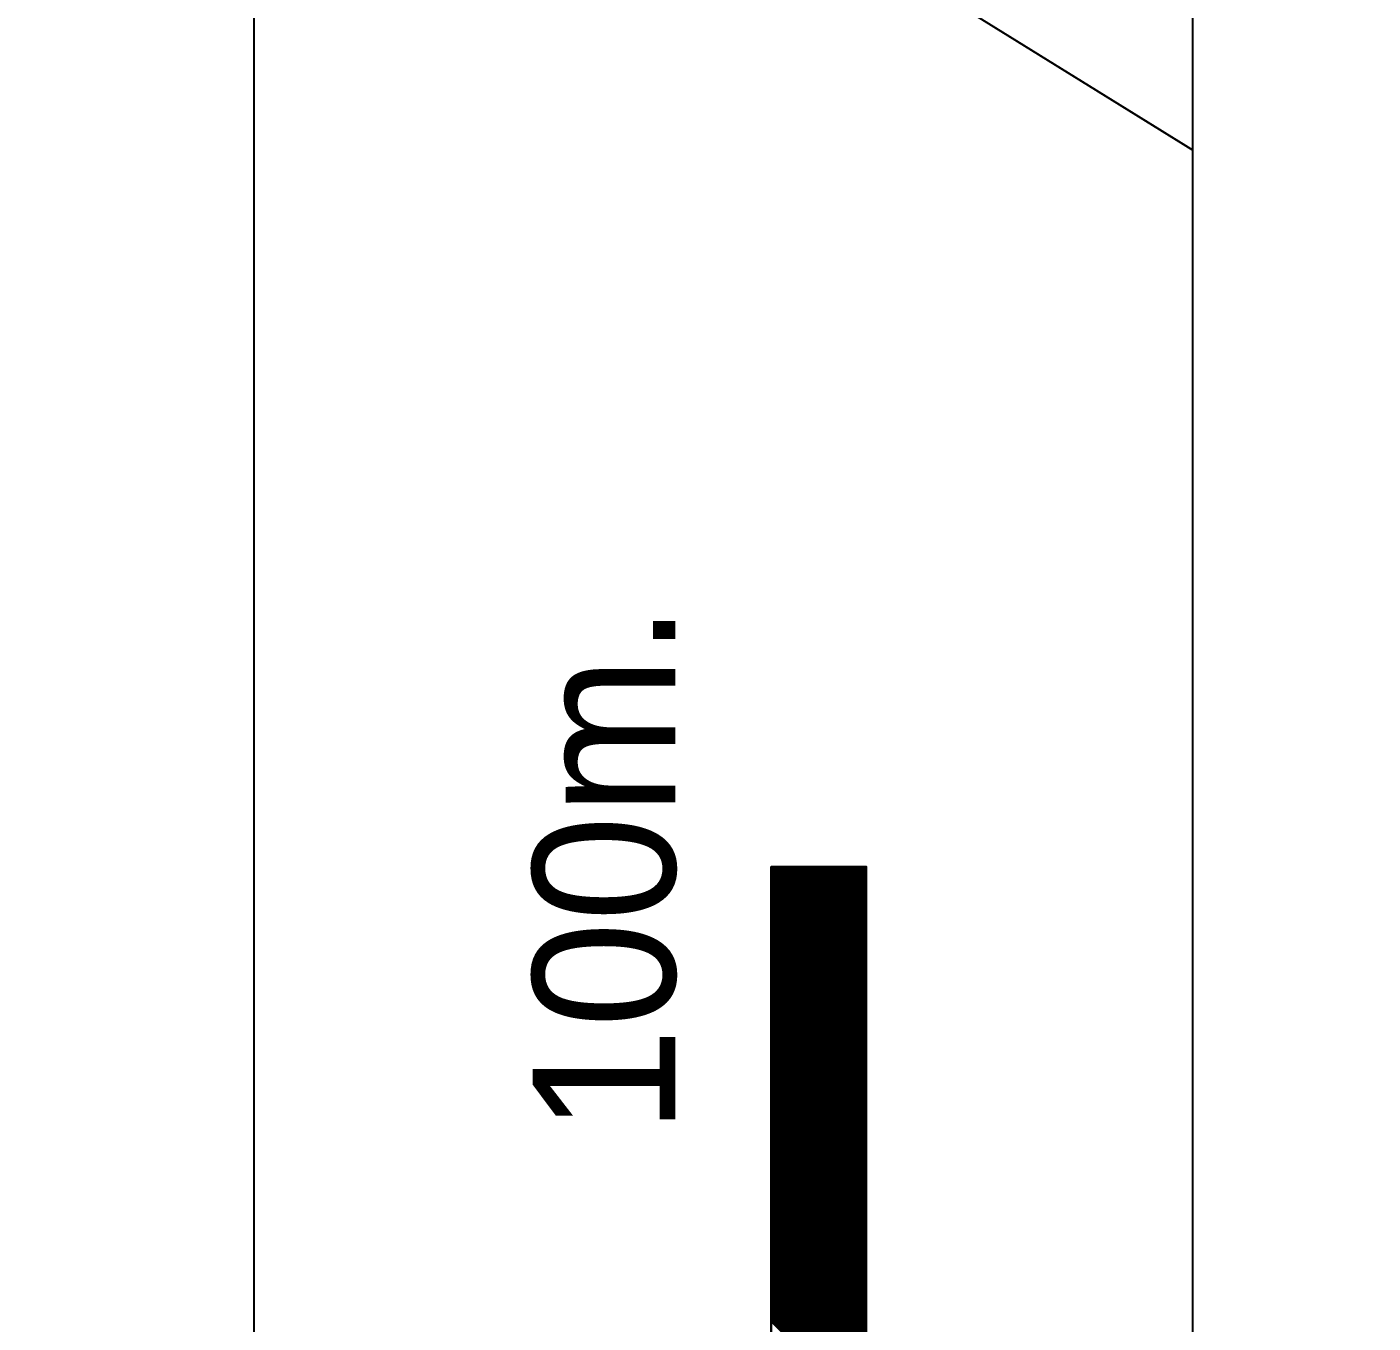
# Model space of a CAD drawing. Extents: x 731154 to 731744, y 4379381 to 4380408.
# Drawn here: x 731385.85 to 731399.99, y 4380376.21 to 4380389.84 of the extents above; entities that cross this region are included whole.
import ezdxf
from ezdxf.enums import TextEntityAlignment as Align

# ---------------------------------------------------------------- set-up
doc = ezdxf.new("R2010")
doc.units = 0
doc.layers.get('0').update_dxf_attribs({"linetype": 'CONTINUOUS'})

msp = doc.modelspace()

# ---------------------------------------------------------------- linework, layer by layer
at = {"color": 0, "linetype": 'CONTINUOUS'}
for p, q in [((731393.67, 4380281.01), (731393.67, 4380381.01)), ((731394.67, 4380380.01), (731393.67, 4380381.01)), ((731393.67, 4380281.01), (731393.67, 4380381.01)), ((731394.67, 4380380.01), (731393.67, 4380381.01)), ((731394.67, 4380379.99), (731393.67, 4380380.99)), ((731394.67, 4380379.99), (731393.67, 4380380.99)), ((731394.67, 4380380.02), (731393.68, 4380381.01)), ((731394.67, 4380380.02), (731393.68, 4380381.01)), ((731394.67, 4380380.03), (731393.69, 4380381.01)), ((731394.67, 4380380.03), (731393.69, 4380381.01)), ((731394.67, 4380380.05), (731393.71, 4380381.01)), ((731394.67, 4380380.05), (731393.71, 4380381.01)), ((731394.67, 4380380.06), (731393.72, 4380381.01)), ((731394.67, 4380380.06), (731393.72, 4380381.01)), ((731394.67, 4380380.08), (731393.74, 4380381.01)), ((731394.67, 4380380.08), (731393.74, 4380381.01)), ((731394.67, 4380380.09), (731393.75, 4380381.01)), ((731394.67, 4380380.09), (731393.75, 4380381.01)), ((731394.67, 4380380.1), (731393.76, 4380381.01)), ((731394.67, 4380380.1), (731393.76, 4380381.01)), ((731394.67, 4380380.12), (731393.78, 4380381.01)), ((731394.67, 4380380.12), (731393.78, 4380381.01)), ((731394.67, 4380380.13), (731393.79, 4380381.01)), ((731394.67, 4380380.13), (731393.79, 4380381.01)), ((731394.67, 4380380.15), (731393.81, 4380381.01)), ((731394.67, 4380380.15), (731393.81, 4380381.01)), ((731394.67, 4380380.16), (731393.82, 4380381.01)), ((731394.67, 4380380.16), (731393.82, 4380381.01)), ((731394.67, 4380380.17), (731393.83, 4380381.01)), ((731394.67, 4380380.17), (731393.83, 4380381.01)), ((731394.67, 4380380.19), (731393.85, 4380381.01)), ((731394.67, 4380380.19), (731393.85, 4380381.01)), ((731394.67, 4380380.2), (731393.86, 4380381.01)), ((731394.67, 4380380.2), (731393.86, 4380381.01)), ((731394.67, 4380380.22), (731393.88, 4380381.01)), ((731394.67, 4380380.22), (731393.88, 4380381.01)), ((731394.67, 4380380.23), (731393.89, 4380381.01)), ((731394.67, 4380380.23), (731393.89, 4380381.01)), ((731394.67, 4380380.25), (731393.91, 4380381.01)), ((731394.67, 4380380.25), (731393.91, 4380381.01)), ((731394.67, 4380380.26), (731393.92, 4380381.01)), ((731394.67, 4380380.26), (731393.92, 4380381.01)), ((731394.67, 4380380.27), (731393.93, 4380381.01)), ((731394.67, 4380380.27), (731393.93, 4380381.01)), ((731394.67, 4380380.29), (731393.95, 4380381.01)), ((731394.67, 4380380.29), (731393.95, 4380381.01)), ((731394.67, 4380380.3), (731393.96, 4380381.01)), ((731394.67, 4380380.3), (731393.96, 4380381.01)), ((731394.67, 4380380.32), (731393.98, 4380381.01)), ((731394.67, 4380380.32), (731393.98, 4380381.01)), ((731394.67, 4380380.33), (731393.99, 4380381.01)), ((731394.67, 4380380.33), (731393.99, 4380381.01)), ((731394.67, 4380380.34), (731394, 4380381.01)), ((731394.67, 4380380.34), (731394, 4380381.01)), ((731394.67, 4380380.36), (731394.02, 4380381.01)), ((731394.67, 4380380.36), (731394.02, 4380381.01)), ((731394.67, 4380380.37), (731394.03, 4380381.01)), ((731394.67, 4380380.37), (731394.03, 4380381.01)), ((731394.67, 4380380.39), (731394.05, 4380381.01)), ((731394.67, 4380380.39), (731394.05, 4380381.01)), ((731394.67, 4380380.4), (731394.06, 4380381.01)), ((731394.67, 4380380.4), (731394.06, 4380381.01)), ((731394.67, 4380380.42), (731394.08, 4380381.01)), ((731394.67, 4380380.42), (731394.08, 4380381.01)), ((731394.67, 4380380.43), (731394.09, 4380381.01)), ((731394.67, 4380380.43), (731394.09, 4380381.01)), ((731394.67, 4380380.44), (731394.1, 4380381.01)), ((731394.67, 4380380.44), (731394.1, 4380381.01)), ((731394.67, 4380380.46), (731394.12, 4380381.01)), ((731394.67, 4380380.46), (731394.12, 4380381.01)), ((731394.67, 4380380.47), (731394.13, 4380381.01)), ((731394.67, 4380380.47), (731394.13, 4380381.01)), ((731394.67, 4380380.49), (731394.15, 4380381.01)), ((731394.67, 4380380.49), (731394.15, 4380381.01)), ((731394.67, 4380380.5), (731394.16, 4380381.01)), ((731394.67, 4380380.5), (731394.16, 4380381.01)), ((731394.67, 4380380.51), (731394.17, 4380381.01)), ((731394.67, 4380380.51), (731394.17, 4380381.01)), ((731394.67, 4380380.53), (731394.19, 4380381.01)), ((731394.67, 4380380.53), (731394.19, 4380381.01)), ((731394.67, 4380380.54), (731394.2, 4380381.01)), ((731394.67, 4380380.54), (731394.2, 4380381.01)), ((731394.67, 4380380.56), (731394.22, 4380381.01)), ((731394.67, 4380380.56), (731394.22, 4380381.01)), ((731394.67, 4380380.57), (731394.23, 4380381.01)), ((731394.67, 4380380.57), (731394.23, 4380381.01)), ((731394.67, 4380380.59), (731394.25, 4380381.01)), ((731394.67, 4380380.59), (731394.25, 4380381.01)), ((731394.67, 4380380.6), (731394.26, 4380381.01)), ((731394.67, 4380380.6), (731394.26, 4380381.01)), ((731394.67, 4380380.61), (731394.27, 4380381.01)), ((731394.67, 4380380.61), (731394.27, 4380381.01)), ((731394.67, 4380380.63), (731394.29, 4380381.01)), ((731394.67, 4380380.63), (731394.29, 4380381.01)), ((731394.67, 4380380.64), (731394.3, 4380381.01)), ((731394.67, 4380380.64), (731394.3, 4380381.01)), ((731394.67, 4380380.66), (731394.32, 4380381.01)), ((731394.67, 4380380.66), (731394.32, 4380381.01)), ((731394.67, 4380380.67), (731394.33, 4380381.01)), ((731394.67, 4380380.67), (731394.33, 4380381.01)), ((731394.67, 4380380.68), (731394.34, 4380381.01)), ((731394.67, 4380380.68), (731394.34, 4380381.01)), ((731394.67, 4380380.7), (731394.36, 4380381.01)), ((731394.67, 4380380.7), (731394.36, 4380381.01)), ((731394.67, 4380380.71), (731394.37, 4380381.01)), ((731394.67, 4380380.71), (731394.37, 4380381.01)), ((731394.67, 4380380.73), (731394.39, 4380381.01)), ((731394.67, 4380380.73), (731394.39, 4380381.01)), ((731394.67, 4380380.74), (731394.4, 4380381.01)), ((731394.67, 4380380.74), (731394.4, 4380381.01)), ((731394.67, 4380380.75), (731394.41, 4380381.01)), ((731394.67, 4380380.75), (731394.41, 4380381.01)), ((731394.67, 4380380.77), (731394.43, 4380381.01)), ((731394.67, 4380380.77), (731394.43, 4380381.01)), ((731394.67, 4380380.78), (731394.44, 4380381.01)), ((731394.67, 4380380.78), (731394.44, 4380381.01)), ((731394.67, 4380380.8), (731394.46, 4380381.01)), ((731394.67, 4380380.8), (731394.46, 4380381.01)), ((731394.67, 4380380.81), (731394.47, 4380381.01)), ((731394.67, 4380380.81), (731394.47, 4380381.01)), ((731394.67, 4380380.83), (731394.49, 4380381.01)), ((731394.67, 4380380.83), (731394.49, 4380381.01)), ((731394.67, 4380380.84), (731394.5, 4380381.01)), ((731394.67, 4380380.84), (731394.5, 4380381.01)), ((731394.67, 4380380.85), (731394.51, 4380381.01)), ((731394.67, 4380380.85), (731394.51, 4380381.01)), ((731394.67, 4380380.87), (731394.53, 4380381.01)), ((731394.67, 4380380.87), (731394.53, 4380381.01)), ((731394.67, 4380380.88), (731394.54, 4380381.01)), ((731394.67, 4380380.88), (731394.54, 4380381.01)), ((731394.67, 4380380.9), (731394.56, 4380381.01)), ((731394.67, 4380380.9), (731394.56, 4380381.01)), ((731394.67, 4380380.91), (731394.57, 4380381.01)), ((731394.67, 4380380.91), (731394.57, 4380381.01)), ((731394.67, 4380380.92), (731394.58, 4380381.01)), ((731394.67, 4380380.92), (731394.58, 4380381.01)), ((731394.67, 4380380.94), (731394.6, 4380381.01)), ((731394.67, 4380380.94), (731394.6, 4380381.01)), ((731394.67, 4380380.95), (731394.61, 4380381.01)), ((731394.67, 4380380.95), (731394.61, 4380381.01)), ((731394.67, 4380380.97), (731394.63, 4380381.01)), ((731394.67, 4380380.97), (731394.63, 4380381.01)), ((731394.67, 4380380.98), (731394.64, 4380381.01)), ((731394.67, 4380380.98), (731394.64, 4380381.01)), ((731394.67, 4380381), (731394.66, 4380381.01)), ((731394.67, 4380381), (731394.66, 4380381.01)), ((731394.67, 4380281.01), (731394.67, 4380381.01)), ((731394.67, 4380281.01), (731394.67, 4380381.01)), ((731394.67, 4380379.98), (731393.67, 4380380.98)), ((731394.67, 4380379.98), (731393.67, 4380380.98)), ((731394.67, 4380379.96), (731393.67, 4380380.96)), ((731394.67, 4380379.96), (731393.67, 4380380.96)), ((731394.67, 4380379.95), (731393.67, 4380380.95)), ((731394.67, 4380379.95), (731393.67, 4380380.95)), ((731394.67, 4380379.93), (731393.67, 4380380.93)), ((731394.67, 4380379.93), (731393.67, 4380380.93)), ((731394.67, 4380379.92), (731393.67, 4380380.92)), ((731394.67, 4380379.92), (731393.67, 4380380.92)), ((731394.67, 4380379.91), (731393.67, 4380380.91)), ((731394.67, 4380379.91), (731393.67, 4380380.91)), ((731394.67, 4380379.89), (731393.67, 4380380.89)), ((731394.67, 4380379.89), (731393.67, 4380380.89)), ((731394.67, 4380379.88), (731393.67, 4380380.88)), ((731394.67, 4380379.88), (731393.67, 4380380.88)), ((731394.67, 4380379.86), (731393.67, 4380380.86)), ((731394.67, 4380379.86), (731393.67, 4380380.86)), ((731394.67, 4380379.85), (731393.67, 4380380.85)), ((731394.67, 4380379.85), (731393.67, 4380380.85)), ((731394.67, 4380379.84), (731393.67, 4380380.84)), ((731394.67, 4380379.84), (731393.67, 4380380.84)), ((731394.67, 4380379.82), (731393.67, 4380380.82)), ((731394.67, 4380379.82), (731393.67, 4380380.82)), ((731394.67, 4380379.81), (731393.67, 4380380.81)), ((731394.67, 4380379.81), (731393.67, 4380380.81)), ((731394.67, 4380379.79), (731393.67, 4380380.79)), ((731394.67, 4380379.79), (731393.67, 4380380.79)), ((731394.67, 4380379.78), (731393.67, 4380380.78)), ((731394.67, 4380379.78), (731393.67, 4380380.78)), ((731394.67, 4380379.76), (731393.67, 4380380.76)), ((731394.67, 4380379.76), (731393.67, 4380380.76)), ((731394.67, 4380379.75), (731393.67, 4380380.75)), ((731394.67, 4380379.75), (731393.67, 4380380.75)), ((731394.67, 4380379.74), (731393.67, 4380380.74)), ((731394.67, 4380379.74), (731393.67, 4380380.74)), ((731394.67, 4380379.72), (731393.67, 4380380.72)), ((731394.67, 4380379.72), (731393.67, 4380380.72)), ((731394.67, 4380379.71), (731393.67, 4380380.71)), ((731394.67, 4380379.71), (731393.67, 4380380.71)), ((731394.67, 4380379.69), (731393.67, 4380380.69)), ((731394.67, 4380379.69), (731393.67, 4380380.69)), ((731394.67, 4380379.68), (731393.67, 4380380.68)), ((731394.67, 4380379.68), (731393.67, 4380380.68)), ((731394.67, 4380379.67), (731393.67, 4380380.67)), ((731394.67, 4380379.67), (731393.67, 4380380.67)), ((731394.67, 4380379.65), (731393.67, 4380380.65)), ((731394.67, 4380379.65), (731393.67, 4380380.65)), ((731394.67, 4380379.64), (731393.67, 4380380.64)), ((731394.67, 4380379.64), (731393.67, 4380380.64)), ((731394.67, 4380379.62), (731393.67, 4380380.62)), ((731394.67, 4380379.62), (731393.67, 4380380.62)), ((731394.67, 4380379.61), (731393.67, 4380380.61)), ((731394.67, 4380379.61), (731393.67, 4380380.61)), ((731394.67, 4380379.6), (731393.67, 4380380.6)), ((731394.67, 4380379.6), (731393.67, 4380380.6)), ((731394.67, 4380379.58), (731393.67, 4380380.58)), ((731394.67, 4380379.58), (731393.67, 4380380.58)), ((731394.67, 4380379.57), (731393.67, 4380380.57)), ((731394.67, 4380379.57), (731393.67, 4380380.57)), ((731394.67, 4380379.55), (731393.67, 4380380.55)), ((731394.67, 4380379.55), (731393.67, 4380380.55)), ((731394.67, 4380379.54), (731393.67, 4380380.54)), ((731394.67, 4380379.54), (731393.67, 4380380.54)), ((731394.67, 4380379.52), (731393.67, 4380380.52)), ((731394.67, 4380379.52), (731393.67, 4380380.52)), ((731394.67, 4380379.51), (731393.67, 4380380.51)), ((731394.67, 4380379.51), (731393.67, 4380380.51)), ((731394.67, 4380379.5), (731393.67, 4380380.5)), ((731394.67, 4380379.5), (731393.67, 4380380.5)), ((731394.67, 4380379.48), (731393.67, 4380380.48)), ((731394.67, 4380379.48), (731393.67, 4380380.48)), ((731394.67, 4380379.47), (731393.67, 4380380.47)), ((731394.67, 4380379.47), (731393.67, 4380380.47)), ((731394.67, 4380379.45), (731393.67, 4380380.45)), ((731394.67, 4380379.45), (731393.67, 4380380.45)), ((731394.67, 4380379.44), (731393.67, 4380380.44)), ((731394.67, 4380379.44), (731393.67, 4380380.44)), ((731394.67, 4380379.43), (731393.67, 4380380.43)), ((731394.67, 4380379.43), (731393.67, 4380380.43)), ((731394.67, 4380379.41), (731393.67, 4380380.41)), ((731394.67, 4380379.41), (731393.67, 4380380.41)), ((731394.67, 4380379.4), (731393.67, 4380380.4)), ((731394.67, 4380379.4), (731393.67, 4380380.4)), ((731394.67, 4380379.38), (731393.67, 4380380.38)), ((731394.67, 4380379.38), (731393.67, 4380380.38)), ((731394.67, 4380379.37), (731393.67, 4380380.37)), ((731394.67, 4380379.37), (731393.67, 4380380.37)), ((731394.67, 4380379.35), (731393.67, 4380380.35)), ((731394.67, 4380379.35), (731393.67, 4380380.35)), ((731394.67, 4380379.34), (731393.67, 4380380.34)), ((731394.67, 4380379.34), (731393.67, 4380380.34)), ((731394.67, 4380379.33), (731393.67, 4380380.33)), ((731394.67, 4380379.33), (731393.67, 4380380.33)), ((731394.67, 4380379.31), (731393.67, 4380380.31)), ((731394.67, 4380379.31), (731393.67, 4380380.31)), ((731394.67, 4380379.3), (731393.67, 4380380.3)), ((731394.67, 4380379.3), (731393.67, 4380380.3)), ((731394.67, 4380379.28), (731393.67, 4380380.28)), ((731394.67, 4380379.28), (731393.67, 4380380.28)), ((731394.67, 4380379.27), (731393.67, 4380380.27)), ((731394.67, 4380379.27), (731393.67, 4380380.27)), ((731394.67, 4380379.26), (731393.67, 4380380.26)), ((731394.67, 4380379.26), (731393.67, 4380380.26)), ((731394.67, 4380379.24), (731393.67, 4380380.24)), ((731394.67, 4380379.24), (731393.67, 4380380.24)), ((731394.67, 4380379.23), (731393.67, 4380380.23)), ((731394.67, 4380379.23), (731393.67, 4380380.23)), ((731394.67, 4380379.21), (731393.67, 4380380.21)), ((731394.67, 4380379.21), (731393.67, 4380380.21)), ((731394.67, 4380379.2), (731393.67, 4380380.2)), ((731394.67, 4380379.2), (731393.67, 4380380.2)), ((731394.67, 4380379.18), (731393.67, 4380380.18)), ((731394.67, 4380379.18), (731393.67, 4380380.18)), ((731394.67, 4380379.17), (731393.67, 4380380.17)), ((731394.67, 4380379.17), (731393.67, 4380380.17)), ((731394.67, 4380379.16), (731393.67, 4380380.16)), ((731394.67, 4380379.16), (731393.67, 4380380.16)), ((731394.67, 4380379.14), (731393.67, 4380380.14)), ((731394.67, 4380379.14), (731393.67, 4380380.14)), ((731394.67, 4380379.13), (731393.67, 4380380.13)), ((731394.67, 4380379.13), (731393.67, 4380380.13)), ((731394.67, 4380379.11), (731393.67, 4380380.11)), ((731394.67, 4380379.11), (731393.67, 4380380.11)), ((731394.67, 4380379.1), (731393.67, 4380380.1)), ((731394.67, 4380379.1), (731393.67, 4380380.1)), ((731394.67, 4380379.09), (731393.67, 4380380.09)), ((731394.67, 4380379.09), (731393.67, 4380380.09)), ((731394.67, 4380379.07), (731393.67, 4380380.07)), ((731394.67, 4380379.07), (731393.67, 4380380.07)), ((731394.67, 4380379.06), (731393.67, 4380380.06)), ((731394.67, 4380379.06), (731393.67, 4380380.06)), ((731394.67, 4380379.04), (731393.67, 4380380.04)), ((731394.67, 4380379.04), (731393.67, 4380380.04)), ((731394.67, 4380379.03), (731393.67, 4380380.03)), ((731394.67, 4380379.03), (731393.67, 4380380.03)), ((731394.67, 4380379.02), (731393.67, 4380380.02)), ((731394.67, 4380379.02), (731393.67, 4380380.02)), ((731394.67, 4380379), (731393.67, 4380380)), ((731394.67, 4380379), (731393.67, 4380380)), ((731394.67, 4380378.99), (731393.67, 4380379.99)), ((731394.67, 4380378.99), (731393.67, 4380379.99)), ((731394.67, 4380378.97), (731393.67, 4380379.97)), ((731394.67, 4380378.97), (731393.67, 4380379.97)), ((731394.67, 4380378.96), (731393.67, 4380379.96)), ((731394.67, 4380378.96), (731393.67, 4380379.96)), ((731394.67, 4380378.94), (731393.67, 4380379.94)), ((731394.67, 4380378.94), (731393.67, 4380379.94)), ((731394.67, 4380378.93), (731393.67, 4380379.93)), ((731394.67, 4380378.93), (731393.67, 4380379.93)), ((731394.67, 4380378.92), (731393.67, 4380379.92)), ((731394.67, 4380378.92), (731393.67, 4380379.92)), ((731394.67, 4380378.9), (731393.67, 4380379.9)), ((731394.67, 4380378.9), (731393.67, 4380379.9)), ((731394.67, 4380378.89), (731393.67, 4380379.89)), ((731394.67, 4380378.89), (731393.67, 4380379.89)), ((731394.67, 4380378.87), (731393.67, 4380379.87)), ((731394.67, 4380378.87), (731393.67, 4380379.87)), ((731394.67, 4380378.86), (731393.67, 4380379.86)), ((731394.67, 4380378.86), (731393.67, 4380379.86)), ((731394.67, 4380378.85), (731393.67, 4380379.85)), ((731394.67, 4380378.85), (731393.67, 4380379.85)), ((731394.67, 4380378.83), (731393.67, 4380379.83)), ((731394.67, 4380378.83), (731393.67, 4380379.83)), ((731394.67, 4380378.82), (731393.67, 4380379.82)), ((731394.67, 4380378.82), (731393.67, 4380379.82)), ((731394.67, 4380378.8), (731393.67, 4380379.8)), ((731394.67, 4380378.8), (731393.67, 4380379.8)), ((731394.67, 4380378.79), (731393.67, 4380379.79)), ((731394.67, 4380378.79), (731393.67, 4380379.79)), ((731394.67, 4380378.77), (731393.67, 4380379.77)), ((731394.67, 4380378.77), (731393.67, 4380379.77)), ((731394.67, 4380378.76), (731393.67, 4380379.76)), ((731394.67, 4380378.76), (731393.67, 4380379.76)), ((731394.67, 4380378.75), (731393.67, 4380379.75)), ((731394.67, 4380378.75), (731393.67, 4380379.75)), ((731394.67, 4380378.73), (731393.67, 4380379.73)), ((731394.67, 4380378.73), (731393.67, 4380379.73)), ((731394.67, 4380378.72), (731393.67, 4380379.72)), ((731394.67, 4380378.72), (731393.67, 4380379.72)), ((731394.67, 4380378.7), (731393.67, 4380379.7)), ((731394.67, 4380378.7), (731393.67, 4380379.7)), ((731394.67, 4380378.69), (731393.67, 4380379.69)), ((731394.67, 4380378.69), (731393.67, 4380379.69)), ((731394.67, 4380378.68), (731393.67, 4380379.68)), ((731394.67, 4380378.68), (731393.67, 4380379.68)), ((731394.67, 4380378.66), (731393.67, 4380379.66)), ((731394.67, 4380378.66), (731393.67, 4380379.66)), ((731394.67, 4380378.65), (731393.67, 4380379.65)), ((731394.67, 4380378.65), (731393.67, 4380379.65)), ((731394.67, 4380378.63), (731393.67, 4380379.63)), ((731394.67, 4380378.63), (731393.67, 4380379.63)), ((731394.67, 4380378.62), (731393.67, 4380379.62)), ((731394.67, 4380378.62), (731393.67, 4380379.62)), ((731394.67, 4380378.61), (731393.67, 4380379.61)), ((731394.67, 4380378.61), (731393.67, 4380379.61)), ((731394.67, 4380378.59), (731393.67, 4380379.59)), ((731394.67, 4380378.59), (731393.67, 4380379.59)), ((731394.67, 4380378.58), (731393.67, 4380379.58)), ((731394.67, 4380378.58), (731393.67, 4380379.58)), ((731394.67, 4380378.56), (731393.67, 4380379.56)), ((731394.67, 4380378.56), (731393.67, 4380379.56)), ((731394.67, 4380378.55), (731393.67, 4380379.55)), ((731394.67, 4380378.55), (731393.67, 4380379.55)), ((731394.67, 4380378.53), (731393.67, 4380379.53)), ((731394.67, 4380378.53), (731393.67, 4380379.53)), ((731394.67, 4380378.52), (731393.67, 4380379.52)), ((731394.67, 4380378.52), (731393.67, 4380379.52)), ((731394.67, 4380378.51), (731393.67, 4380379.51)), ((731394.67, 4380378.51), (731393.67, 4380379.51)), ((731394.67, 4380378.49), (731393.67, 4380379.49)), ((731394.67, 4380378.49), (731393.67, 4380379.49)), ((731394.67, 4380378.48), (731393.67, 4380379.48)), ((731394.67, 4380378.48), (731393.67, 4380379.48)), ((731394.67, 4380378.46), (731393.67, 4380379.46)), ((731394.67, 4380378.46), (731393.67, 4380379.46)), ((731394.67, 4380378.45), (731393.67, 4380379.45)), ((731394.67, 4380378.45), (731393.67, 4380379.45)), ((731394.67, 4380378.44), (731393.67, 4380379.44)), ((731394.67, 4380378.44), (731393.67, 4380379.44)), ((731394.67, 4380378.42), (731393.67, 4380379.42)), ((731394.67, 4380378.42), (731393.67, 4380379.42)), ((731394.67, 4380378.41), (731393.67, 4380379.41)), ((731394.67, 4380378.41), (731393.67, 4380379.41)), ((731394.67, 4380378.39), (731393.67, 4380379.39)), ((731394.67, 4380378.39), (731393.67, 4380379.39)), ((731394.67, 4380378.38), (731393.67, 4380379.38)), ((731394.67, 4380378.38), (731393.67, 4380379.38)), ((731394.67, 4380378.36), (731393.67, 4380379.36)), ((731394.67, 4380378.36), (731393.67, 4380379.36)), ((731394.67, 4380378.35), (731393.67, 4380379.35)), ((731394.67, 4380378.35), (731393.67, 4380379.35)), ((731394.67, 4380378.34), (731393.67, 4380379.34)), ((731394.67, 4380378.34), (731393.67, 4380379.34)), ((731394.67, 4380378.32), (731393.67, 4380379.32)), ((731394.67, 4380378.32), (731393.67, 4380379.32)), ((731394.67, 4380378.31), (731393.67, 4380379.31)), ((731394.67, 4380378.31), (731393.67, 4380379.31)), ((731394.67, 4380378.29), (731393.67, 4380379.29)), ((731394.67, 4380378.29), (731393.67, 4380379.29)), ((731394.67, 4380378.28), (731393.67, 4380379.28)), ((731394.67, 4380378.28), (731393.67, 4380379.28)), ((731394.67, 4380378.27), (731393.67, 4380379.27)), ((731394.67, 4380378.27), (731393.67, 4380379.27)), ((731394.67, 4380378.25), (731393.67, 4380379.25)), ((731394.67, 4380378.25), (731393.67, 4380379.25)), ((731394.67, 4380378.24), (731393.67, 4380379.24)), ((731394.67, 4380378.24), (731393.67, 4380379.24)), ((731394.67, 4380378.22), (731393.67, 4380379.22)), ((731394.67, 4380378.22), (731393.67, 4380379.22)), ((731394.67, 4380378.21), (731393.67, 4380379.21)), ((731394.67, 4380378.21), (731393.67, 4380379.21)), ((731394.67, 4380378.2), (731393.67, 4380379.2)), ((731394.67, 4380378.2), (731393.67, 4380379.2)), ((731394.67, 4380378.18), (731393.67, 4380379.18)), ((731394.67, 4380378.18), (731393.67, 4380379.18)), ((731394.67, 4380378.17), (731393.67, 4380379.17)), ((731394.67, 4380378.17), (731393.67, 4380379.17)), ((731394.67, 4380378.15), (731393.67, 4380379.15)), ((731394.67, 4380378.15), (731393.67, 4380379.15)), ((731394.67, 4380378.14), (731393.67, 4380379.14)), ((731394.67, 4380378.14), (731393.67, 4380379.14)), ((731394.67, 4380378.12), (731393.67, 4380379.12)), ((731394.67, 4380378.12), (731393.67, 4380379.12)), ((731394.67, 4380378.11), (731393.67, 4380379.11)), ((731394.67, 4380378.11), (731393.67, 4380379.11)), ((731394.67, 4380378.1), (731393.67, 4380379.1)), ((731394.67, 4380378.1), (731393.67, 4380379.1)), ((731394.67, 4380378.08), (731393.67, 4380379.08)), ((731394.67, 4380378.08), (731393.67, 4380379.08)), ((731394.67, 4380378.07), (731393.67, 4380379.07)), ((731394.67, 4380378.07), (731393.67, 4380379.07)), ((731394.67, 4380378.05), (731393.67, 4380379.05)), ((731394.67, 4380378.05), (731393.67, 4380379.05)), ((731394.67, 4380378.04), (731393.67, 4380379.04)), ((731394.67, 4380378.04), (731393.67, 4380379.04)), ((731394.67, 4380378.03), (731393.67, 4380379.03)), ((731394.67, 4380378.03), (731393.67, 4380379.03)), ((731394.67, 4380378.01), (731393.67, 4380379.01)), ((731394.67, 4380378.01), (731393.67, 4380379.01)), ((731394.67, 4380378), (731393.67, 4380379)), ((731394.67, 4380378), (731393.67, 4380379)), ((731394.67, 4380377.98), (731393.67, 4380378.98)), ((731394.67, 4380377.98), (731393.67, 4380378.98)), ((731394.67, 4380377.97), (731393.67, 4380378.97)), ((731394.67, 4380377.97), (731393.67, 4380378.97)), ((731394.67, 4380377.95), (731393.67, 4380378.95)), ((731394.67, 4380377.95), (731393.67, 4380378.95)), ((731394.67, 4380377.94), (731393.67, 4380378.94)), ((731394.67, 4380377.94), (731393.67, 4380378.94)), ((731394.67, 4380377.93), (731393.67, 4380378.93)), ((731394.67, 4380377.93), (731393.67, 4380378.93)), ((731394.67, 4380377.91), (731393.67, 4380378.91)), ((731394.67, 4380377.91), (731393.67, 4380378.91)), ((731394.67, 4380377.9), (731393.67, 4380378.9)), ((731394.67, 4380377.9), (731393.67, 4380378.9)), ((731394.67, 4380377.88), (731393.67, 4380378.88)), ((731394.67, 4380377.88), (731393.67, 4380378.88)), ((731394.67, 4380377.87), (731393.67, 4380378.87)), ((731394.67, 4380377.87), (731393.67, 4380378.87)), ((731394.67, 4380377.86), (731393.67, 4380378.86)), ((731394.67, 4380377.86), (731393.67, 4380378.86)), ((731394.67, 4380377.84), (731393.67, 4380378.84)), ((731394.67, 4380377.84), (731393.67, 4380378.84)), ((731394.67, 4380377.83), (731393.67, 4380378.83)), ((731394.67, 4380377.83), (731393.67, 4380378.83)), ((731394.67, 4380377.81), (731393.67, 4380378.81)), ((731394.67, 4380377.81), (731393.67, 4380378.81)), ((731394.67, 4380377.8), (731393.67, 4380378.8)), ((731394.67, 4380377.8), (731393.67, 4380378.8)), ((731394.67, 4380377.78), (731393.67, 4380378.78)), ((731394.67, 4380377.78), (731393.67, 4380378.78)), ((731394.67, 4380377.77), (731393.67, 4380378.77)), ((731394.67, 4380377.77), (731393.67, 4380378.77)), ((731394.67, 4380377.76), (731393.67, 4380378.76)), ((731394.67, 4380377.76), (731393.67, 4380378.76)), ((731394.67, 4380377.74), (731393.67, 4380378.74)), ((731394.67, 4380377.74), (731393.67, 4380378.74)), ((731394.67, 4380377.73), (731393.67, 4380378.73)), ((731394.67, 4380377.73), (731393.67, 4380378.73)), ((731394.67, 4380377.71), (731393.67, 4380378.71)), ((731394.67, 4380377.71), (731393.67, 4380378.71)), ((731394.67, 4380377.7), (731393.67, 4380378.7)), ((731394.67, 4380377.7), (731393.67, 4380378.7)), ((731394.67, 4380377.69), (731393.67, 4380378.69)), ((731394.67, 4380377.69), (731393.67, 4380378.69)), ((731394.67, 4380377.67), (731393.67, 4380378.67)), ((731394.67, 4380377.67), (731393.67, 4380378.67)), ((731394.67, 4380377.66), (731393.67, 4380378.66)), ((731394.67, 4380377.66), (731393.67, 4380378.66)), ((731394.67, 4380377.64), (731393.67, 4380378.64)), ((731394.67, 4380377.64), (731393.67, 4380378.64)), ((731394.67, 4380377.63), (731393.67, 4380378.63)), ((731394.67, 4380377.63), (731393.67, 4380378.63)), ((731394.67, 4380377.62), (731393.67, 4380378.62)), ((731394.67, 4380377.62), (731393.67, 4380378.62)), ((731394.67, 4380377.6), (731393.67, 4380378.6)), ((731394.67, 4380377.6), (731393.67, 4380378.6)), ((731394.67, 4380377.59), (731393.67, 4380378.59)), ((731394.67, 4380377.59), (731393.67, 4380378.59)), ((731394.67, 4380377.57), (731393.67, 4380378.57)), ((731394.67, 4380377.57), (731393.67, 4380378.57)), ((731394.67, 4380377.56), (731393.67, 4380378.56)), ((731394.67, 4380377.56), (731393.67, 4380378.56)), ((731394.67, 4380377.54), (731393.67, 4380378.54)), ((731394.67, 4380377.54), (731393.67, 4380378.54)), ((731394.67, 4380377.53), (731393.67, 4380378.53)), ((731394.67, 4380377.53), (731393.67, 4380378.53)), ((731394.67, 4380377.52), (731393.67, 4380378.52)), ((731394.67, 4380377.52), (731393.67, 4380378.52)), ((731394.67, 4380377.5), (731393.67, 4380378.5)), ((731394.67, 4380377.5), (731393.67, 4380378.5)), ((731394.67, 4380377.49), (731393.67, 4380378.49)), ((731394.67, 4380377.49), (731393.67, 4380378.49)), ((731394.67, 4380377.47), (731393.67, 4380378.47)), ((731394.67, 4380377.47), (731393.67, 4380378.47)), ((731394.67, 4380377.46), (731393.67, 4380378.46)), ((731394.67, 4380377.46), (731393.67, 4380378.46)), ((731394.67, 4380377.45), (731393.67, 4380378.45)), ((731394.67, 4380377.45), (731393.67, 4380378.45)), ((731394.67, 4380377.43), (731393.67, 4380378.43)), ((731394.67, 4380377.43), (731393.67, 4380378.43)), ((731394.67, 4380377.42), (731393.67, 4380378.42)), ((731394.67, 4380377.42), (731393.67, 4380378.42)), ((731394.67, 4380377.4), (731393.67, 4380378.4)), ((731394.67, 4380377.4), (731393.67, 4380378.4)), ((731394.67, 4380377.39), (731393.67, 4380378.39)), ((731394.67, 4380377.39), (731393.67, 4380378.39)), ((731394.67, 4380377.37), (731393.67, 4380378.37)), ((731394.67, 4380377.37), (731393.67, 4380378.37)), ((731394.67, 4380377.36), (731393.67, 4380378.36)), ((731394.67, 4380377.36), (731393.67, 4380378.36)), ((731394.67, 4380377.35), (731393.67, 4380378.35)), ((731394.67, 4380377.35), (731393.67, 4380378.35)), ((731394.67, 4380377.33), (731393.67, 4380378.33)), ((731394.67, 4380377.33), (731393.67, 4380378.33)), ((731394.67, 4380377.32), (731393.67, 4380378.32)), ((731394.67, 4380377.32), (731393.67, 4380378.32)), ((731394.67, 4380377.3), (731393.67, 4380378.3)), ((731394.67, 4380377.3), (731393.67, 4380378.3)), ((731394.67, 4380377.29), (731393.67, 4380378.29)), ((731394.67, 4380377.29), (731393.67, 4380378.29)), ((731394.67, 4380377.28), (731393.67, 4380378.28)), ((731394.67, 4380377.28), (731393.67, 4380378.28)), ((731394.67, 4380377.26), (731393.67, 4380378.26)), ((731394.67, 4380377.26), (731393.67, 4380378.26)), ((731394.67, 4380377.25), (731393.67, 4380378.25)), ((731394.67, 4380377.25), (731393.67, 4380378.25)), ((731394.67, 4380377.23), (731393.67, 4380378.23)), ((731394.67, 4380377.23), (731393.67, 4380378.23)), ((731394.67, 4380377.22), (731393.67, 4380378.22)), ((731394.67, 4380377.22), (731393.67, 4380378.22)), ((731394.67, 4380377.21), (731393.67, 4380378.21)), ((731394.67, 4380377.21), (731393.67, 4380378.21)), ((731394.67, 4380377.19), (731393.67, 4380378.19)), ((731394.67, 4380377.19), (731393.67, 4380378.19)), ((731394.67, 4380377.18), (731393.67, 4380378.18)), ((731394.67, 4380377.18), (731393.67, 4380378.18)), ((731394.67, 4380377.16), (731393.67, 4380378.16)), ((731394.67, 4380377.16), (731393.67, 4380378.16)), ((731394.67, 4380377.15), (731393.67, 4380378.15)), ((731394.67, 4380377.15), (731393.67, 4380378.15)), ((731394.67, 4380377.13), (731393.67, 4380378.13)), ((731394.67, 4380377.13), (731393.67, 4380378.13)), ((731394.67, 4380377.12), (731393.67, 4380378.12)), ((731394.67, 4380377.12), (731393.67, 4380378.12)), ((731394.67, 4380377.11), (731393.67, 4380378.11)), ((731394.67, 4380377.11), (731393.67, 4380378.11)), ((731394.67, 4380377.09), (731393.67, 4380378.09)), ((731394.67, 4380377.09), (731393.67, 4380378.09)), ((731394.67, 4380377.08), (731393.67, 4380378.08)), ((731394.67, 4380377.08), (731393.67, 4380378.08)), ((731394.67, 4380377.06), (731393.67, 4380378.06)), ((731394.67, 4380377.06), (731393.67, 4380378.06)), ((731394.67, 4380377.05), (731393.67, 4380378.05)), ((731394.67, 4380377.05), (731393.67, 4380378.05)), ((731394.67, 4380377.04), (731393.67, 4380378.04)), ((731394.67, 4380377.04), (731393.67, 4380378.04)), ((731394.67, 4380377.02), (731393.67, 4380378.02)), ((731394.67, 4380377.02), (731393.67, 4380378.02)), ((731394.67, 4380377.01), (731393.67, 4380378.01)), ((731394.67, 4380377.01), (731393.67, 4380378.01)), ((731394.67, 4380376.99), (731393.67, 4380377.99)), ((731394.67, 4380376.99), (731393.67, 4380377.99)), ((731394.67, 4380376.98), (731393.67, 4380377.98)), ((731394.67, 4380376.98), (731393.67, 4380377.98)), ((731394.67, 4380376.96), (731393.67, 4380377.96)), ((731394.67, 4380376.96), (731393.67, 4380377.96)), ((731394.67, 4380376.95), (731393.67, 4380377.95)), ((731394.67, 4380376.95), (731393.67, 4380377.95)), ((731394.67, 4380376.94), (731393.67, 4380377.94)), ((731394.67, 4380376.94), (731393.67, 4380377.94)), ((731394.67, 4380376.92), (731393.67, 4380377.92)), ((731394.67, 4380376.92), (731393.67, 4380377.92)), ((731394.67, 4380376.91), (731393.67, 4380377.91)), ((731394.67, 4380376.91), (731393.67, 4380377.91)), ((731394.67, 4380376.89), (731393.67, 4380377.89)), ((731394.67, 4380376.89), (731393.67, 4380377.89)), ((731394.67, 4380376.88), (731393.67, 4380377.88)), ((731394.67, 4380376.88), (731393.67, 4380377.88)), ((731394.67, 4380376.87), (731393.67, 4380377.87)), ((731394.67, 4380376.87), (731393.67, 4380377.87)), ((731394.67, 4380376.85), (731393.67, 4380377.85)), ((731394.67, 4380376.85), (731393.67, 4380377.85)), ((731394.67, 4380376.84), (731393.67, 4380377.84)), ((731394.67, 4380376.84), (731393.67, 4380377.84)), ((731394.67, 4380376.82), (731393.67, 4380377.82)), ((731394.67, 4380376.82), (731393.67, 4380377.82)), ((731394.67, 4380376.81), (731393.67, 4380377.81)), ((731394.67, 4380376.81), (731393.67, 4380377.81)), ((731394.67, 4380376.79), (731393.67, 4380377.79)), ((731394.67, 4380376.79), (731393.67, 4380377.79)), ((731394.67, 4380376.78), (731393.67, 4380377.78)), ((731394.67, 4380376.78), (731393.67, 4380377.78)), ((731394.67, 4380376.77), (731393.67, 4380377.77)), ((731394.67, 4380376.77), (731393.67, 4380377.77)), ((731394.67, 4380376.75), (731393.67, 4380377.75)), ((731394.67, 4380376.75), (731393.67, 4380377.75)), ((731394.67, 4380376.74), (731393.67, 4380377.74)), ((731394.67, 4380376.74), (731393.67, 4380377.74)), ((731394.67, 4380376.72), (731393.67, 4380377.72)), ((731394.67, 4380376.72), (731393.67, 4380377.72)), ((731394.67, 4380376.71), (731393.67, 4380377.71)), ((731394.67, 4380376.71), (731393.67, 4380377.71)), ((731394.67, 4380376.7), (731393.67, 4380377.7)), ((731394.67, 4380376.7), (731393.67, 4380377.7)), ((731394.67, 4380376.68), (731393.67, 4380377.68)), ((731394.67, 4380376.68), (731393.67, 4380377.68)), ((731394.67, 4380376.67), (731393.67, 4380377.67)), ((731394.67, 4380376.67), (731393.67, 4380377.67)), ((731394.67, 4380376.65), (731393.67, 4380377.65)), ((731394.67, 4380376.65), (731393.67, 4380377.65)), ((731394.67, 4380376.64), (731393.67, 4380377.64)), ((731394.67, 4380376.64), (731393.67, 4380377.64)), ((731394.67, 4380376.63), (731393.67, 4380377.63)), ((731394.67, 4380376.63), (731393.67, 4380377.63)), ((731394.67, 4380376.61), (731393.67, 4380377.61)), ((731394.67, 4380376.61), (731393.67, 4380377.61)), ((731394.67, 4380376.6), (731393.67, 4380377.6)), ((731394.67, 4380376.6), (731393.67, 4380377.6)), ((731394.67, 4380376.58), (731393.67, 4380377.58)), ((731394.67, 4380376.58), (731393.67, 4380377.58)), ((731394.67, 4380376.57), (731393.67, 4380377.57)), ((731394.67, 4380376.57), (731393.67, 4380377.57)), ((731394.67, 4380376.55), (731393.67, 4380377.55)), ((731394.67, 4380376.55), (731393.67, 4380377.55)), ((731394.67, 4380376.54), (731393.67, 4380377.54)), ((731394.67, 4380376.54), (731393.67, 4380377.54)), ((731394.67, 4380376.53), (731393.67, 4380377.53)), ((731394.67, 4380376.53), (731393.67, 4380377.53)), ((731394.67, 4380376.51), (731393.67, 4380377.51)), ((731394.67, 4380376.51), (731393.67, 4380377.51)), ((731394.67, 4380376.5), (731393.67, 4380377.5)), ((731394.67, 4380376.5), (731393.67, 4380377.5)), ((731394.67, 4380376.48), (731393.67, 4380377.48)), ((731394.67, 4380376.48), (731393.67, 4380377.48)), ((731394.67, 4380376.47), (731393.67, 4380377.47)), ((731394.67, 4380376.47), (731393.67, 4380377.47)), ((731394.67, 4380376.46), (731393.67, 4380377.46)), ((731394.67, 4380376.46), (731393.67, 4380377.46)), ((731394.67, 4380376.44), (731393.67, 4380377.44)), ((731394.67, 4380376.44), (731393.67, 4380377.44)), ((731394.67, 4380376.43), (731393.67, 4380377.43)), ((731394.67, 4380376.43), (731393.67, 4380377.43)), ((731394.67, 4380376.41), (731393.67, 4380377.41)), ((731394.67, 4380376.41), (731393.67, 4380377.41)), ((731394.67, 4380376.4), (731393.67, 4380377.4)), ((731394.67, 4380376.4), (731393.67, 4380377.4)), ((731394.67, 4380376.38), (731393.67, 4380377.38)), ((731394.67, 4380376.38), (731393.67, 4380377.38)), ((731394.67, 4380376.37), (731393.67, 4380377.37)), ((731394.67, 4380376.37), (731393.67, 4380377.37)), ((731394.67, 4380376.36), (731393.67, 4380377.36)), ((731394.67, 4380376.36), (731393.67, 4380377.36)), ((731394.67, 4380376.34), (731393.67, 4380377.34)), ((731394.67, 4380376.34), (731393.67, 4380377.34)), ((731394.67, 4380376.33), (731393.67, 4380377.33)), ((731394.67, 4380376.33), (731393.67, 4380377.33)), ((731394.67, 4380376.31), (731393.67, 4380377.31)), ((731394.67, 4380376.31), (731393.67, 4380377.31)), ((731394.67, 4380376.3), (731393.67, 4380377.3)), ((731394.67, 4380376.3), (731393.67, 4380377.3)), ((731394.67, 4380376.29), (731393.67, 4380377.29)), ((731394.67, 4380376.29), (731393.67, 4380377.29)), ((731394.67, 4380376.27), (731393.67, 4380377.27)), ((731394.67, 4380376.27), (731393.67, 4380377.27)), ((731394.67, 4380376.26), (731393.67, 4380377.26)), ((731394.67, 4380376.26), (731393.67, 4380377.26)), ((731394.67, 4380376.24), (731393.67, 4380377.24)), ((731394.67, 4380376.24), (731393.67, 4380377.24)), ((731394.67, 4380376.23), (731393.67, 4380377.23)), ((731394.67, 4380376.23), (731393.67, 4380377.23)), ((731394.67, 4380376.22), (731393.67, 4380377.22)), ((731394.67, 4380376.22), (731393.67, 4380377.22)), ((731394.67, 4380376.2), (731393.67, 4380377.2)), ((731394.67, 4380376.2), (731393.67, 4380377.2)), ((731394.67, 4380376.19), (731393.67, 4380377.19)), ((731394.67, 4380376.19), (731393.67, 4380377.19)), ((731394.67, 4380376.17), (731393.67, 4380377.17)), ((731394.67, 4380376.17), (731393.67, 4380377.17)), ((731394.67, 4380376.16), (731393.67, 4380377.16)), ((731394.67, 4380376.16), (731393.67, 4380377.16)), ((731394.67, 4380376.14), (731393.67, 4380377.14)), ((731394.67, 4380376.14), (731393.67, 4380377.14)), ((731394.67, 4380376.13), (731393.67, 4380377.13)), ((731394.67, 4380376.13), (731393.67, 4380377.13)), ((731394.67, 4380376.12), (731393.67, 4380377.12)), ((731394.67, 4380376.12), (731393.67, 4380377.12)), ((731394.67, 4380376.1), (731393.67, 4380377.1)), ((731394.67, 4380376.1), (731393.67, 4380377.1)), ((731394.67, 4380376.09), (731393.67, 4380377.09)), ((731394.67, 4380376.09), (731393.67, 4380377.09)), ((731394.67, 4380376.07), (731393.67, 4380377.07)), ((731394.67, 4380376.07), (731393.67, 4380377.07)), ((731394.67, 4380376.06), (731393.67, 4380377.06)), ((731394.67, 4380376.06), (731393.67, 4380377.06)), ((731394.67, 4380376.05), (731393.67, 4380377.05)), ((731394.67, 4380376.05), (731393.67, 4380377.05)), ((731394.67, 4380376.03), (731393.67, 4380377.03)), ((731394.67, 4380376.03), (731393.67, 4380377.03)), ((731394.67, 4380376.02), (731393.67, 4380377.02)), ((731394.67, 4380376.02), (731393.67, 4380377.02)), ((731394.67, 4380376), (731393.67, 4380377)), ((731394.67, 4380376), (731393.67, 4380377)), ((731394.67, 4380375.99), (731393.67, 4380376.99)), ((731394.67, 4380375.99), (731393.67, 4380376.99)), ((731394.67, 4380375.97), (731393.67, 4380376.97)), ((731394.67, 4380375.97), (731393.67, 4380376.97)), ((731394.67, 4380375.96), (731393.67, 4380376.96)), ((731394.67, 4380375.96), (731393.67, 4380376.96)), ((731394.67, 4380375.95), (731393.67, 4380376.95)), ((731394.67, 4380375.95), (731393.67, 4380376.95)), ((731394.67, 4380375.93), (731393.67, 4380376.93)), ((731394.67, 4380375.93), (731393.67, 4380376.93)), ((731394.67, 4380375.92), (731393.67, 4380376.92)), ((731394.67, 4380375.92), (731393.67, 4380376.92)), ((731394.67, 4380375.9), (731393.67, 4380376.9)), ((731394.67, 4380375.9), (731393.67, 4380376.9)), ((731394.67, 4380375.89), (731393.67, 4380376.89)), ((731394.67, 4380375.89), (731393.67, 4380376.89)), ((731394.67, 4380375.88), (731393.67, 4380376.88)), ((731394.67, 4380375.88), (731393.67, 4380376.88)), ((731394.67, 4380375.86), (731393.67, 4380376.86)), ((731394.67, 4380375.86), (731393.67, 4380376.86)), ((731394.67, 4380375.85), (731393.67, 4380376.85)), ((731394.67, 4380375.85), (731393.67, 4380376.85)), ((731394.67, 4380375.83), (731393.67, 4380376.83)), ((731394.67, 4380375.83), (731393.67, 4380376.83)), ((731394.67, 4380375.82), (731393.67, 4380376.82)), ((731394.67, 4380375.82), (731393.67, 4380376.82)), ((731394.67, 4380375.81), (731393.67, 4380376.81)), ((731394.67, 4380375.81), (731393.67, 4380376.81)), ((731394.67, 4380375.79), (731393.67, 4380376.79)), ((731394.67, 4380375.79), (731393.67, 4380376.79)), ((731394.67, 4380375.78), (731393.67, 4380376.78)), ((731394.67, 4380375.78), (731393.67, 4380376.78)), ((731394.67, 4380375.76), (731393.67, 4380376.76)), ((731394.67, 4380375.76), (731393.67, 4380376.76)), ((731394.67, 4380375.75), (731393.67, 4380376.75)), ((731394.67, 4380375.75), (731393.67, 4380376.75)), ((731394.67, 4380375.73), (731393.67, 4380376.73)), ((731394.67, 4380375.73), (731393.67, 4380376.73)), ((731394.67, 4380375.72), (731393.67, 4380376.72)), ((731394.67, 4380375.72), (731393.67, 4380376.72)), ((731394.67, 4380375.71), (731393.67, 4380376.71)), ((731394.67, 4380375.71), (731393.67, 4380376.71)), ((731394.67, 4380375.69), (731393.67, 4380376.69)), ((731394.67, 4380375.69), (731393.67, 4380376.69)), ((731394.67, 4380375.68), (731393.67, 4380376.68)), ((731394.67, 4380375.68), (731393.67, 4380376.68)), ((731394.67, 4380375.66), (731393.67, 4380376.66)), ((731394.67, 4380375.66), (731393.67, 4380376.66)), ((731394.67, 4380375.65), (731393.67, 4380376.65)), ((731394.67, 4380375.65), (731393.67, 4380376.65)), ((731394.67, 4380375.64), (731393.67, 4380376.64)), ((731394.67, 4380375.64), (731393.67, 4380376.64)), ((731394.67, 4380375.62), (731393.67, 4380376.62)), ((731394.67, 4380375.62), (731393.67, 4380376.62)), ((731394.67, 4380375.61), (731393.67, 4380376.61)), ((731394.67, 4380375.61), (731393.67, 4380376.61)), ((731394.67, 4380375.59), (731393.67, 4380376.59)), ((731394.67, 4380375.59), (731393.67, 4380376.59)), ((731394.67, 4380375.58), (731393.67, 4380376.58)), ((731394.67, 4380375.58), (731393.67, 4380376.58)), ((731394.67, 4380375.56), (731393.67, 4380376.56)), ((731394.67, 4380375.56), (731393.67, 4380376.56)), ((731394.67, 4380375.55), (731393.67, 4380376.55)), ((731394.67, 4380375.55), (731393.67, 4380376.55)), ((731394.67, 4380375.54), (731393.67, 4380376.54)), ((731394.67, 4380375.54), (731393.67, 4380376.54)), ((731394.67, 4380375.52), (731393.67, 4380376.52)), ((731394.67, 4380375.52), (731393.67, 4380376.52)), ((731394.67, 4380375.51), (731393.67, 4380376.51)), ((731394.67, 4380375.51), (731393.67, 4380376.51)), ((731394.67, 4380375.49), (731393.67, 4380376.49)), ((731394.67, 4380375.49), (731393.67, 4380376.49)), ((731394.67, 4380375.48), (731393.67, 4380376.48)), ((731394.67, 4380375.48), (731393.67, 4380376.48)), ((731394.67, 4380375.47), (731393.67, 4380376.47)), ((731394.67, 4380375.47), (731393.67, 4380376.47)), ((731394.67, 4380375.45), (731393.67, 4380376.45)), ((731394.67, 4380375.45), (731393.67, 4380376.45)), ((731394.67, 4380375.44), (731393.67, 4380376.44)), ((731394.67, 4380375.44), (731393.67, 4380376.44)), ((731394.67, 4380375.42), (731393.67, 4380376.42)), ((731394.67, 4380375.42), (731393.67, 4380376.42)), ((731394.67, 4380375.41), (731393.67, 4380376.41)), ((731394.67, 4380375.41), (731393.67, 4380376.41)), ((731394.67, 4380375.39), (731393.67, 4380376.39)), ((731394.67, 4380375.39), (731393.67, 4380376.39)), ((731394.67, 4380375.38), (731393.67, 4380376.38)), ((731394.67, 4380375.38), (731393.67, 4380376.38)), ((731394.67, 4380375.37), (731393.67, 4380376.37)), ((731394.67, 4380375.37), (731393.67, 4380376.37)), ((731394.67, 4380375.35), (731393.67, 4380376.35)), ((731394.67, 4380375.35), (731393.67, 4380376.35)), ((731394.67, 4380375.34), (731393.67, 4380376.34)), ((731394.67, 4380375.34), (731393.67, 4380376.34)), ((731394.67, 4380375.32), (731393.67, 4380376.32)), ((731394.67, 4380375.32), (731393.67, 4380376.32)), ((731394.67, 4380375.31), (731393.67, 4380376.31)), ((731394.67, 4380375.31), (731393.67, 4380376.31)), ((731394.67, 4380375.3), (731393.67, 4380376.3)), ((731394.67, 4380375.3), (731393.67, 4380376.3)), ((731394.67, 4380375.28), (731393.67, 4380376.28)), ((731394.67, 4380375.28), (731393.67, 4380376.28)), ((731394.67, 4380375.27), (731393.67, 4380376.27)), ((731394.67, 4380375.27), (731393.67, 4380376.27)), ((731394.67, 4380375.25), (731393.67, 4380376.25)), ((731394.67, 4380375.25), (731393.67, 4380376.25)), ((731394.67, 4380375.24), (731393.67, 4380376.24)), ((731394.67, 4380375.24), (731393.67, 4380376.24)), ((731394.67, 4380375.23), (731393.67, 4380376.23)), ((731394.67, 4380375.23), (731393.67, 4380376.23))]:
    msp.add_line(p, q, dxfattribs=at)
msp.add_lwpolyline([(731394.67, 4380371.01), (731394.67, 4380381.01), (731393.67, 4380381.01), (731393.67, 4380371.01)], close=True, dxfattribs=at)
msp.add_lwpolyline([(731394.67, 4380371.01), (731394.67, 4380381.01), (731393.67, 4380381.01), (731393.67, 4380371.01)], close=True, dxfattribs=at)

# ---------------------------------------------------------------- texts
msp.add_text('100m.', height=1.5, rotation=90, dxfattribs=at).set_placement((731391.91, 4380380.99), align=Align.MIDDLE)

# ---------------------------------------------------------------- meshes
mesh = msp.add_polyface(dxfattribs=at)
corners = [(731154.5, 4379381), (731154.5, 4379381), (731154.5, 4379571.962), (731462.5, 4379381), (731154.5, 4379746.493), (731744, 4379381), (731154.5, 4380407.5), (731744, 4380042.007), (731744, 4380407.5)]
mesh.append_faces([[corners[k] for k in face] for face in [(0, 1, 3, 2), (2, 3, 5, 4), (4, 5, 7, 6), (6, 7, 8, 8)]], dxfattribs={"vtx0": -1, "vtx2": -1, "color": 0})
mesh = msp.add_polyface(dxfattribs=at)
corners = [(731164.5, 4380221), (731164.5, 4380221), (731164.5, 4380395.271), (731445.58, 4380221), (731164.5, 4380401.5), (731445.58, 4380227.229), (731445.58, 4380401.5)]
mesh.append_faces([[corners[k] for k in face] for face in [(0, 1, 3, 2), (2, 3, 5, 4), (4, 5, 6, 6)]], dxfattribs={"vtx0": -1, "vtx2": -1, "color": 0})
mesh = msp.add_polyface(dxfattribs=at)
corners = [(731388.23, 4380228.19), (731388.23, 4380228.19), (731388.23, 4380234.309), (731398.1, 4380228.19), (731388.23, 4380394.66), (731398.1, 4380388.541), (731398.1, 4380394.66)]
mesh.append_faces([[corners[k] for k in face] for face in [(0, 1, 3, 2), (2, 3, 5, 4), (4, 5, 6, 6)]], dxfattribs={"vtx0": -1, "vtx2": -1, "color": 0})

doc.saveas('drawing.dxf')
